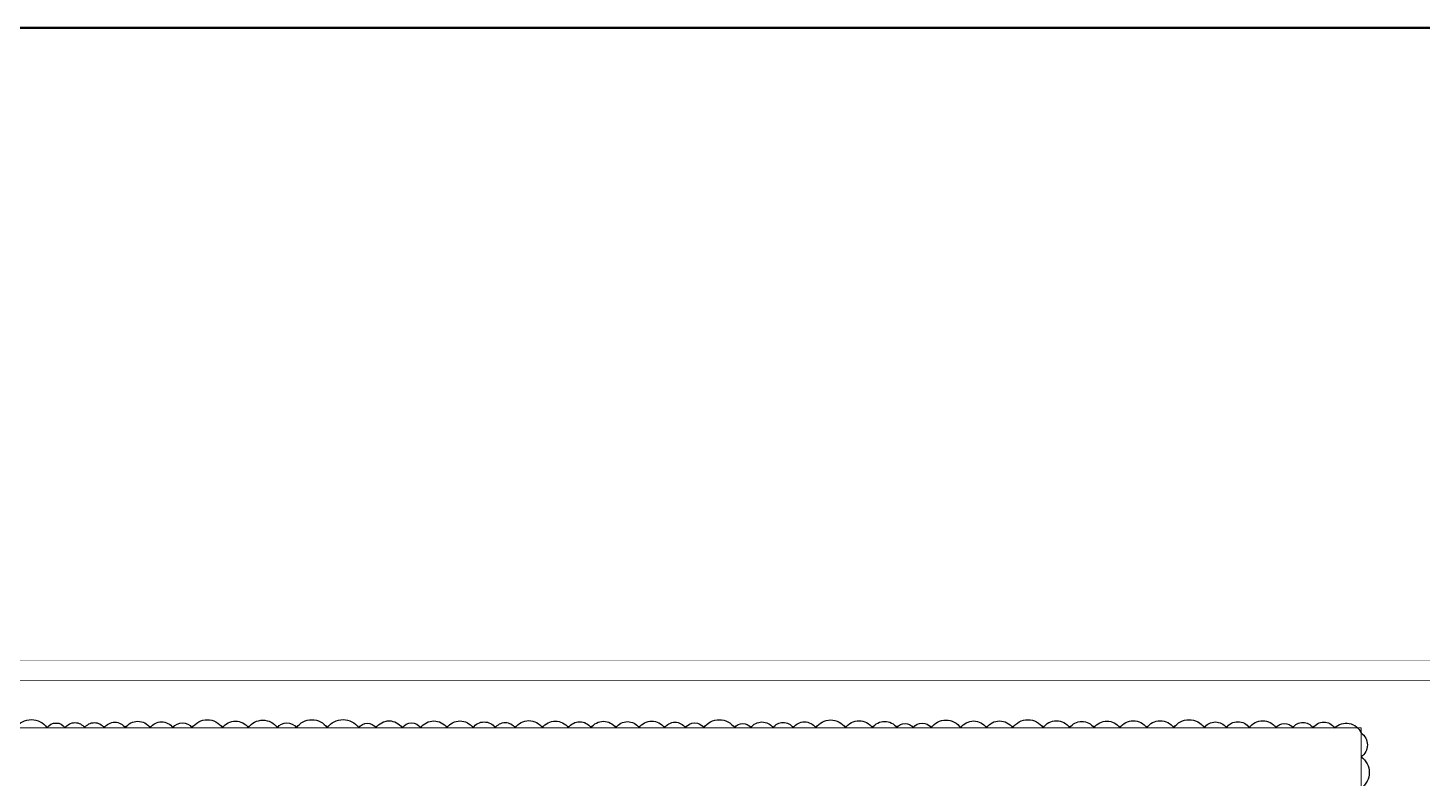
# Model space of a CAD drawing. Header units: millimetres. Extents: x 1112055 to 3390982, y -148532 to 766891.
# Drawn here: x 2196778 to 2222517, y 87018 to 100877 of the extents above; entities that cross this region are included whole.
import ezdxf

# ---------------------------------------------------------------- set-up
doc = ezdxf.new("R2010")
doc.units = ezdxf.units.MM
doc.layers.add('B COLSCH', color=204, linetype='Continuous', lineweight=20)
doc.layers.add('B TITLE BLOCK', color=250, linetype='Continuous', lineweight=0)

msp = doc.modelspace()

# ---------------------------------------------------------------- linework, layer by layer
at = {"color": 5, "lineweight": 50}
msp.add_lwpolyline([(2055975.3, 100877.1), (2260508.1, 100877.1), (2260508.1, -148532.1), (2055975.3, -148532.1)], close=True, dxfattribs=at)
at = {"color": 2, "lineweight": 30}
msp.add_lwpolyline([(2196554.3, 87949.3, -0.5205671), (2197130.6, 87949.3, -0.5205671), (2197465.2, 87949.3, -0.5205671), (2197826.9, 87949.3, -0.5205671), (2198187.6, 87949.3, -0.5205671), (2198577.5, 87949.3, -0.5205671), (2199034.9, 87949.3, -0.5205671), (2199456.9, 87949.3, -0.5205671), (2199807.9, 87949.3, -0.5205671), (2200373.2, 87949.3, -0.5205671), (2200847.1, 87949.3, -0.5205671), (2201384, 87949.3, -0.5205671), (2201734.8, 87949.3, -0.5205671), (2202305.9, 87949.3, -0.5205671), (2202886, 87949.3, -0.5205671), (2203203.6, 87949.3, -0.5205671), (2203689.3, 87949.3, -0.5205671), (2204031, 87949.3, -0.5205671), (2204514.2, 87949.3, -0.5205671), (2204996.6, 87949.3, -0.5205671), (2205407.2, 87949.3, -0.5205671), (2205773.5, 87949.3, -0.5205671), (2206277.7, 87949.3, -0.5205671), (2206753.5, 87949.3, -0.5205671), (2207176.7, 87949.3, -0.5205671), (2207632, 87949.3, -0.5205671), (2208062.6, 87949.3, -0.5205671), (2208528.9, 87949.3, -0.5205671), (2208918.4, 87949.3, -0.5205671), (2209257.9, 87949.3, -0.5205671), (2209826.6, 87949.3, -0.5205671), (2210125, 87949.3, -0.5205671), (2210534.7, 87949.3, -0.5205671), (2210906.3, 87949.3, -0.5205671), (2211323.1, 87949.3, -0.5205671), (2211872.4, 87949.3, -0.5205671), (2212370.9, 87949.3, -0.5205671), (2212821.9, 87949.3, -0.5205671), (2213119.8, 87949.3, -0.5205671), (2213453.6, 87949.3, -0.5205671), (2213998.6, 87949.3, -0.5205671), (2214475.7, 87949.3, -0.5205671), (2214957.9, 87949.3, -0.5205671), (2215521.8, 87949.3, -0.5205671), (2216010.3, 87949.3, -0.5205671), (2216460.8, 87949.3, -0.5205671), (2216936.7, 87949.3, -0.5205671), (2217434, 87949.3, -0.5205671), (2217931.1, 87949.3, -0.5205671), (2218497.5, 87949.3, -0.5205671), (2218903.9, 87949.3, -0.5205671), (2219328.2, 87949.3, -0.5205671), (2219821, 87949.3, -0.5205671), (2220129.8, 87949.3, -0.5205671), (2220502.3, 87949.3, -0.5205671), (2220902.9, 87949.3, -0.5205671), (2221391.2, 87852.3, -0.5205671), (2221391.2, 87411, -0.5205671), (2221391.2, 86833.6, -0.5205671)], format="xyb", dxfattribs=at)
at = {"layer": 'B COLSCH', "color": 250, "lineweight": 0}
for p, q in [((2079293.2, 87949.3), (2221391.2, 87949.3)), ((2221391.2, 87949.3), (2221391.2, 21698.7))]:
    msp.add_line(p, q, dxfattribs=at)
at = {"layer": 'B TITLE BLOCK', "color": 1, "const_width": 8.39}
msp.add_lwpolyline([(2078172.1, 89197.9), (2078172.1, 4151.5), (2233571.1, 4151.5), (2233571.1, 89197.9)], close=True, dxfattribs=at)
at = {"layer": 'B TITLE BLOCK', "color": 250, "lineweight": 0, "const_width": 8.39}
msp.add_lwpolyline([(2078545.8, 88824.2), (2078545.8, 4525.2), (2233197.4, 4525.2), (2233197.4, 88824.2)], close=True, dxfattribs=at)

doc.saveas('drawing.dxf')
